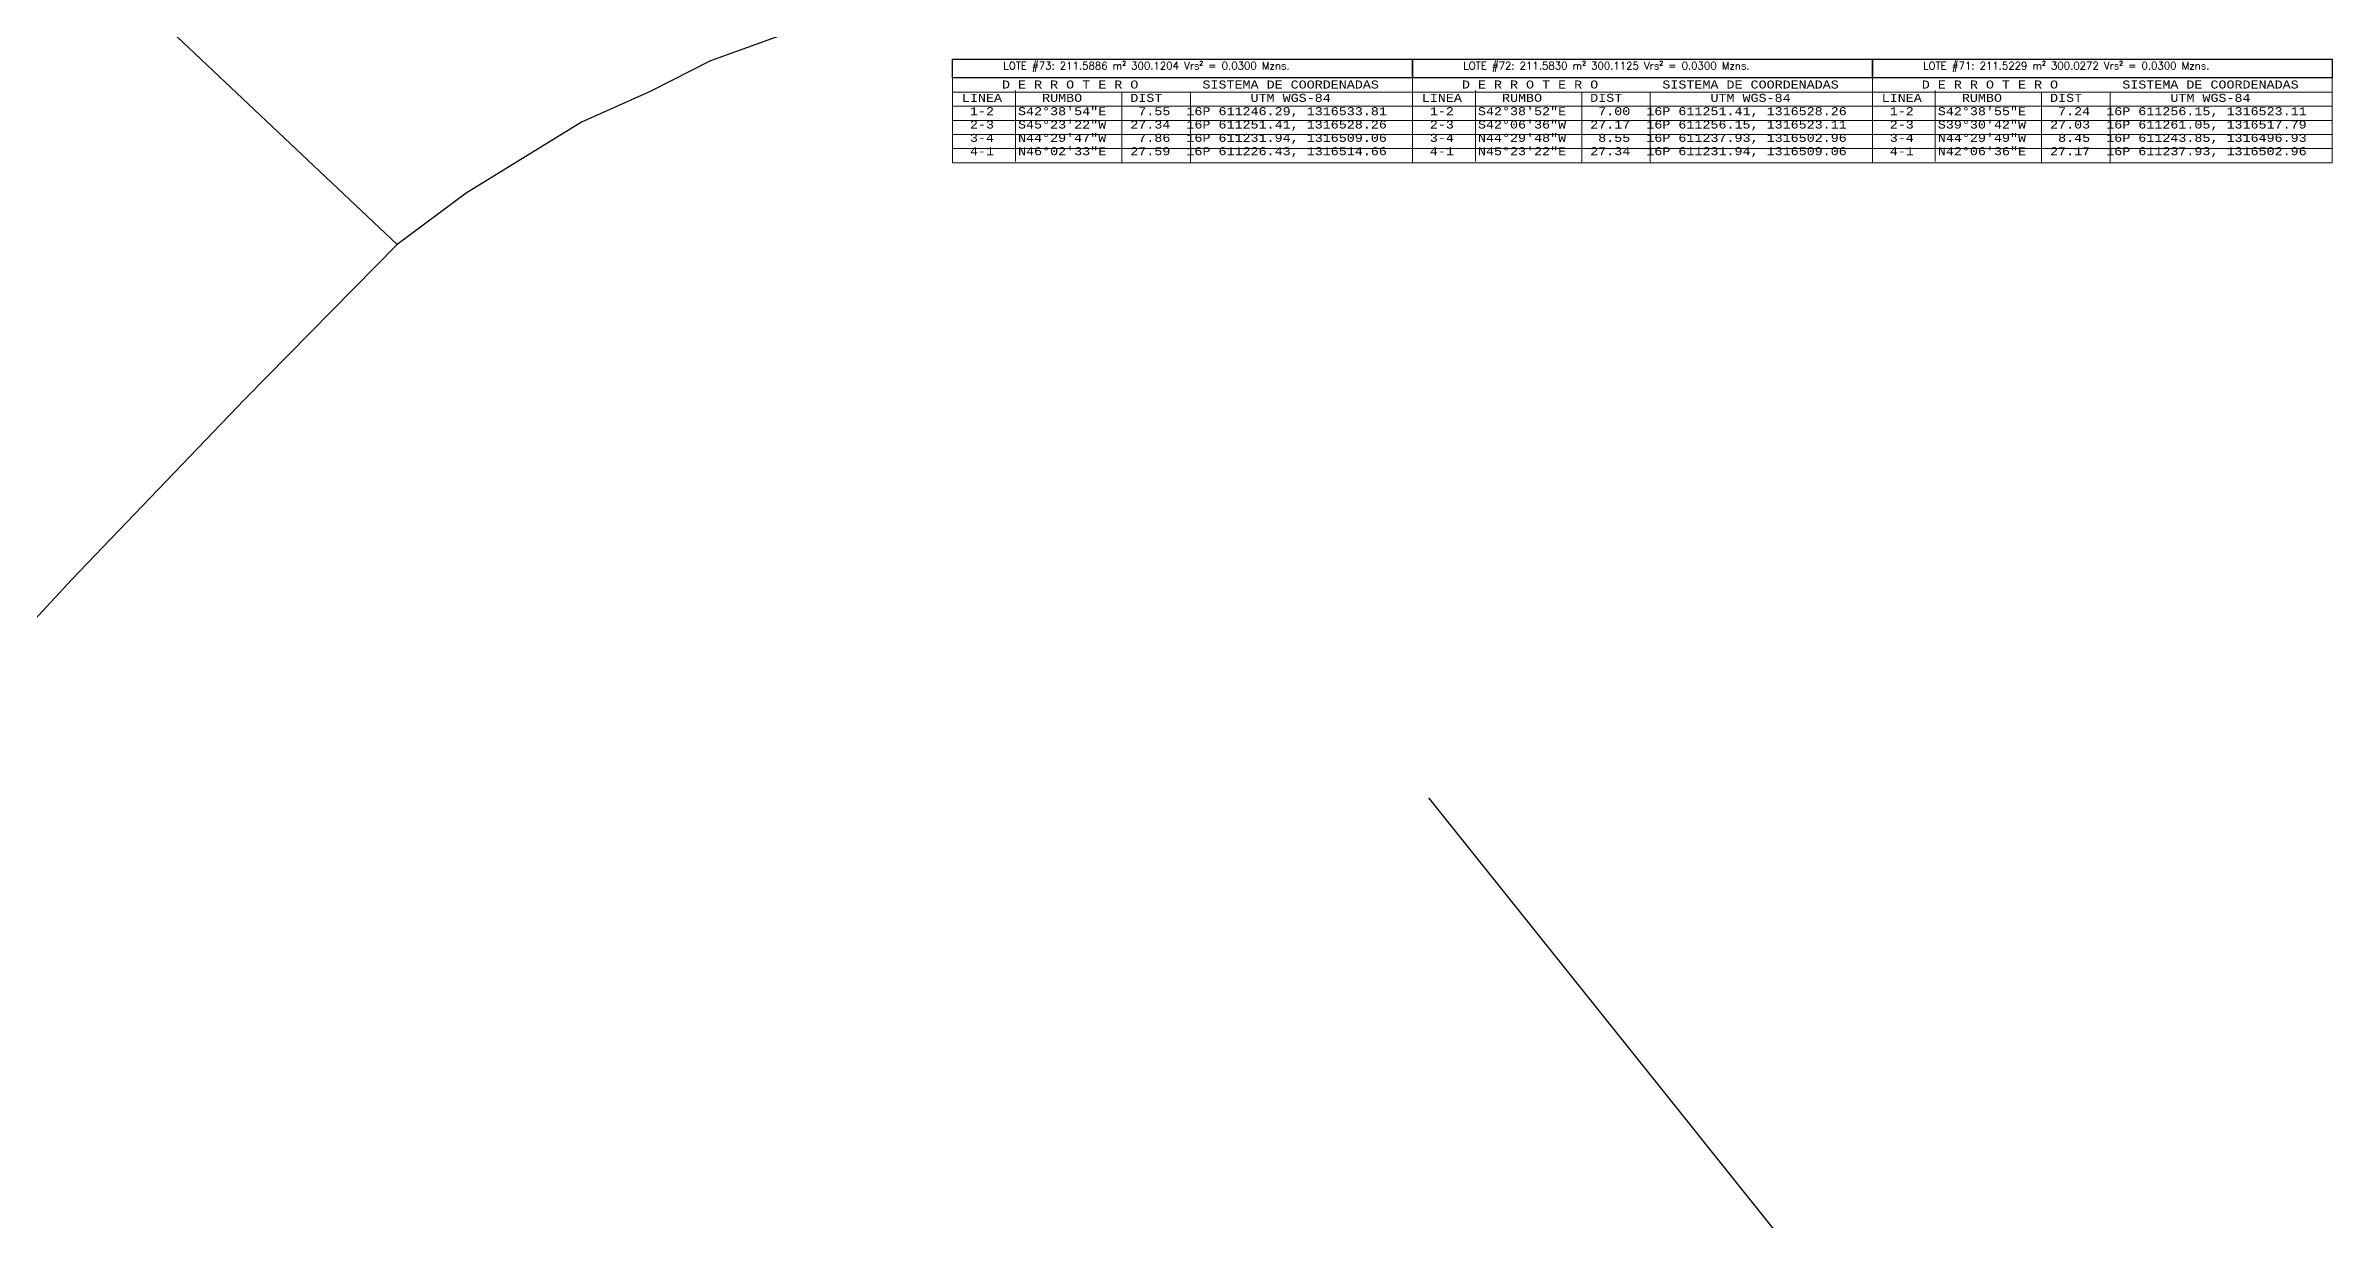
# Model space of a CAD drawing. Header units: metres. Extents: x 610261 to 617471, y 1314831 to 1317846.
# Drawn here: x 611014.1 to 611487.3, y 1315962.9 to 1316205.6 of the extents above; entities that cross this region are included whole.
import ezdxf

# ---------------------------------------------------------------- set-up
doc = ezdxf.new("R2010")
doc.units = ezdxf.units.M
doc.layers.add('2', color=1, linetype='Continuous')
doc.layers.add('DERROTERO', color=7, linetype='Continuous')
doc.styles.add('Annotative', font='romans.shx', dxfattribs={"height": 1.5})
doc.styles.add('Courier', font='cour.ttf')

msp = doc.modelspace()

# ---------------------------------------------------------------- linework, layer by layer
at = {"layer": '2', "color": 1, "linetype": 'Continuous'}
for p, q in [((610901.82583, 1316339.30567), (611086.84683, 1316164.45467)), ((611177.08683, 1316211.61567), (611151.67183, 1316202.49767))]:
    msp.add_line(p, q, dxfattribs=at)
for points in [[(611151.67183, 1316202.49767), (611139.21683, 1316196.15967), (611124.98283, 1316189.82267), (611101.08583, 1316175.11267), (611086.84683, 1316164.45467)], [(611086.84683, 1316164.45467), (611055.30983, 1316132.46967), (611019.44783, 1316095.15267), (611010.03683, 1316084.99767), (610977.48983, 1316058.60467)], [(611412.00795, 1315910.4756), (611300.32754, 1316049.99955)]]:
    msp.add_lwpolyline(points, dxfattribs=at)
at = {"layer": 'DERROTERO', "lineweight": 9}
for p, q in [((611201.75941, 1316196.02228), (611296.92621, 1316196.02228)), ((611214.78288, 1316196.32014), (611214.78288, 1316181.68162)), ((611236.7766, 1316196.02228), (611236.7766, 1316181.38376)), ((611250.96051, 1316196.02228), (611250.96051, 1316181.38376)), ((611296.92621, 1316196.02228), (611392.09301, 1316196.02228)), ((611309.94968, 1316196.32014), (611309.94968, 1316181.68162)), ((611331.9434, 1316196.02228), (611331.9434, 1316181.38376)), ((611346.1273, 1316196.02228), (611346.1273, 1316181.38376)), ((611392.09301, 1316196.02228), (611487.25981, 1316196.02228)), ((611405.11648, 1316196.32014), (611405.11648, 1316181.68162)), ((611427.1102, 1316196.02228), (611427.1102, 1316181.38376)), ((611441.2941, 1316196.02228), (611441.2941, 1316181.38376)), ((611201.75941, 1316193.09458), (611296.92621, 1316193.09458)), ((611201.75941, 1316190.16687), (611296.92621, 1316190.16687)), ((611296.92621, 1316193.09458), (611392.09301, 1316193.09458)), ((611296.92621, 1316190.16687), (611392.09301, 1316190.16687)), ((611392.09301, 1316193.09458), (611487.25981, 1316193.09458)), ((611392.09301, 1316190.16687), (611487.25981, 1316190.16687)), ((611201.75941, 1316187.23917), (611296.92621, 1316187.23917)), ((611201.75941, 1316184.31147), (611296.92621, 1316184.31147)), ((611296.92621, 1316187.23917), (611392.09301, 1316187.23917)), ((611296.92621, 1316184.31147), (611392.09301, 1316184.31147)), ((611392.09301, 1316187.23917), (611487.25981, 1316187.23917)), ((611392.09301, 1316184.31147), (611487.25981, 1316184.31147))]:
    msp.add_line(p, q, dxfattribs=at)
at = {"layer": 'DERROTERO', "color": 7}
for points in [[(611296.92621, 1316198.94998), (611201.75941, 1316198.94998), (611201.75941, 1316202.82013), (611296.92621, 1316202.82013)], [(611392.09301, 1316198.94998), (611296.92621, 1316198.94998), (611296.92621, 1316202.82013), (611392.09301, 1316202.82013)], [(611487.25981, 1316198.94998), (611392.09301, 1316198.94998), (611392.09301, 1316202.82013), (611487.25981, 1316202.82013)]]:
    msp.add_lwpolyline(points, close=True, dxfattribs=at)
at = {"layer": 'DERROTERO', "lineweight": 9}
for points in [[(611201.75941, 1316198.94998), (611296.92621, 1316198.94998), (611296.92621, 1316181.38376), (611201.75941, 1316181.38376)], [(611296.92621, 1316198.94998), (611392.09301, 1316198.94998), (611392.09301, 1316181.38376), (611296.92621, 1316181.38376)], [(611392.09301, 1316198.94998), (611487.25981, 1316198.94998), (611487.25981, 1316181.38376), (611392.09301, 1316181.38376)]]:
    msp.add_lwpolyline(points, close=True, dxfattribs=at)

# ---------------------------------------------------------------- texts
at = {"layer": 'DERROTERO', "char_height": 1.6556413, "width": 99.2823057, "attachment_point": 1, "style": 'Courier'}
for s, insert in [('      D E R R O T E R O        SISTEMA DE COORDENADAS\\P LINEA     RUMBO      DIST           UTM WGS-84\\P  1-2   S42°38\'54"E    7.55  16P 611246.29, 1316533.81\\P  2-3   S45°23\'22"W   27.34  16P 611251.41, 1316528.26\\P  3-4   N44°29\'47"W    7.86  16P 611231.94, 1316509.06\\P  4-1   N46°02\'33"E   27.59  16P 611226.43, 1316514.66', (611202.03155, 1316198.41067)), ('      D E R R O T E R O        SISTEMA DE COORDENADAS\\P LINEA     RUMBO      DIST           UTM WGS-84\\P  1-2   S42°38\'52"E    7.00  16P 611251.41, 1316528.26\\P  2-3   S42°06\'36"W   27.17  16P 611256.15, 1316523.11\\P  3-4   N44°29\'48"W    8.55  16P 611237.93, 1316502.96\\P  4-1   N45°23\'22"E   27.34  16P 611231.94, 1316509.06', (611297.19835, 1316198.41067)), ('      D E R R O T E R O        SISTEMA DE COORDENADAS\\P LINEA     RUMBO      DIST           UTM WGS-84\\P  1-2   S42°38\'55"E    7.24  16P 611256.15, 1316523.11\\P  2-3   S39°30\'42"W   27.03  16P 611261.05, 1316517.79\\P  3-4   N44°29\'49"W    8.45  16P 611243.85, 1316496.93\\P  4-1   N42°06\'36"E   27.17  16P 611237.93, 1316502.96', (611392.36515, 1316198.41067))]:
    msp.add_mtext(s, dxfattribs=dict(at, insert=insert))
at = {"layer": 'DERROTERO', "char_height": 1.5390041, "attachment_point": 1, "style": 'Annotative'}
for s, insert in [('\\pi-7.69502,l7.69502;{\\C1;LOTE #73: 211.5886 m² 300.1204 Vrs² = 0.0300 Mzns.}', (611212.26794, 1316202.2439)), ('\\pi-7.69502,l7.69502;{\\C1;LOTE #72: 211.5830 m² 300.1125 Vrs² = 0.0300 Mzns.}', (611307.43474, 1316202.2439)), ('\\pi-7.69502,l7.69502;{\\C1;LOTE #71: 211.5229 m² 300.0272 Vrs² = 0.0300 Mzns.}', (611402.60154, 1316202.2439))]:
    msp.add_mtext_dynamic_manual_height_columns(s, width=243.2999224, gutter_width=7.5, heights=[14.92892], dxfattribs=dict(at, insert=insert))

doc.saveas('drawing.dxf')
